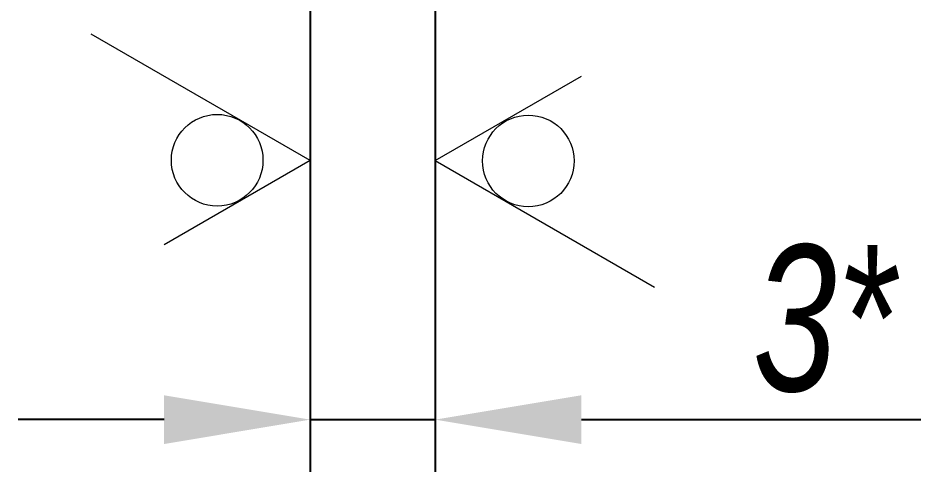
# Model space of a CAD drawing. Header units: millimetres. Extents: x 12064 to 35004, y -6103 to -2658.
# Drawn here: x 26821.21 to 26842.97, y -2866.88 to -2856.01 of the extents above; entities that cross this region are included whole.
import ezdxf

# ---------------------------------------------------------------- set-up
doc = ezdxf.new("R2010")
doc.units = ezdxf.units.MM
doc.layers.add('Layer_09', color=1, linetype='Continuous', lineweight=15)
doc.layers.add('Layer_10', color=6, linetype='Continuous', lineweight=15)
doc.styles.add('Style_01', font='ARIALNI.TTF', dxfattribs={"width": 0.9, "height": 3.5})
doc.dimstyles.new('DimStyle_01', dxfattribs={"dimtxt": 3.5, "dimasz": 3.5, "dimexe": 1.25, "dimexo": 0, "dimtad": 1, "dimdec": 1, "dimtxsty": 'Style_01', "dimcen": 2.5, "dimazin": 3, "dimtfac": 1, "dimtdec": 1, "dimtmove": 0, "dimatfit": 3})

# ---------------------------------------------------------------- blocks, each defined once
blk = doc.blocks.new('*D49')
at = {"layer": 'Defpoints', "color": 0, "ltscale": 0.5, "transparency": 16777216}
for p in [(26828.209, -2855.627), (26831.209, -2855.627), (26831.209, -2865.627)]:
    blk.add_point(p, dxfattribs=at)
at = {"layer": 'Layer_09', "color": 0, "lineweight": -2, "ltscale": 0.5, "transparency": 16777216}
for p, q in [((26828.209, -2855.627), (26828.209, -2866.877)), ((26831.209, -2855.627), (26831.209, -2866.877)), ((26824.709, -2865.627), (26821.209, -2865.627)), ((26828.209, -2865.627), (26831.209, -2865.627)), ((26834.709, -2865.627), (26842.845, -2865.627))]:
    blk.add_line(p, q, dxfattribs=at)
at = {"layer": 'Layer_09', "color": 0, "ltscale": 0.5, "transparency": 16777216}
for points in [[(26824.709, -2865.044), (26824.709, -2866.211), (26828.209, -2865.627)], [(26834.709, -2865.044), (26834.709, -2866.211), (26831.209, -2865.627)]]:
    blk.add_solid(points, dxfattribs=at)
at = {"layer": 'Layer_09', "color": 0, "ltscale": 0.5, "transparency": 16777216, "insert": (26840.527, -2863.215), "char_height": 3.5, "attachment_point": 5, "style": 'Style_01'}
blk.add_mtext('3*', dxfattribs=at)

msp = doc.modelspace()

# ---------------------------------------------------------------- linework, layer by layer
at = {"layer": 'Layer_10', "color": 1, "lineweight": 13, "ltscale": 0.303109}
for p, q in [((26828.209, -2859.421), (26822.959, -2856.39)), ((26831.209, -2859.421), (26836.459, -2862.453))]:
    msp.add_line(p, q, dxfattribs=at)
at = {"layer": 'Layer_10', "color": 1, "lineweight": 13, "ltscale": 0.141451}
for p, q in [((26831.209, -2859.421), (26834.709, -2857.401)), ((26828.209, -2859.421), (26824.709, -2861.442))]:
    msp.add_line(p, q, dxfattribs=at)
at = {"layer": 'Layer_10', "color": 1, "lineweight": 13}
for centre in [(26825.98, -2859.413), (26833.438, -2859.43)]:
    msp.add_circle(centre, 1.098, dxfattribs=at)

# ---------------------------------------------------------------- dimensions: what is measured, and where the dimension line sits
at = {"layer": 'Layer_09', "ltscale": 0.5}
dim = msp.add_linear_dim(base=(26831.209, -2865.627), p1=(26828.209, -2855.627), p2=(26831.209, -2855.627), text='<>*', dimstyle='DimStyle_01', dxfattribs=at)
dim.commit()
dim.dimension.update_dxf_attribs({"geometry": '*D49', "text_midpoint": (26840.527, -2863.215)})

doc.saveas('drawing.dxf')
